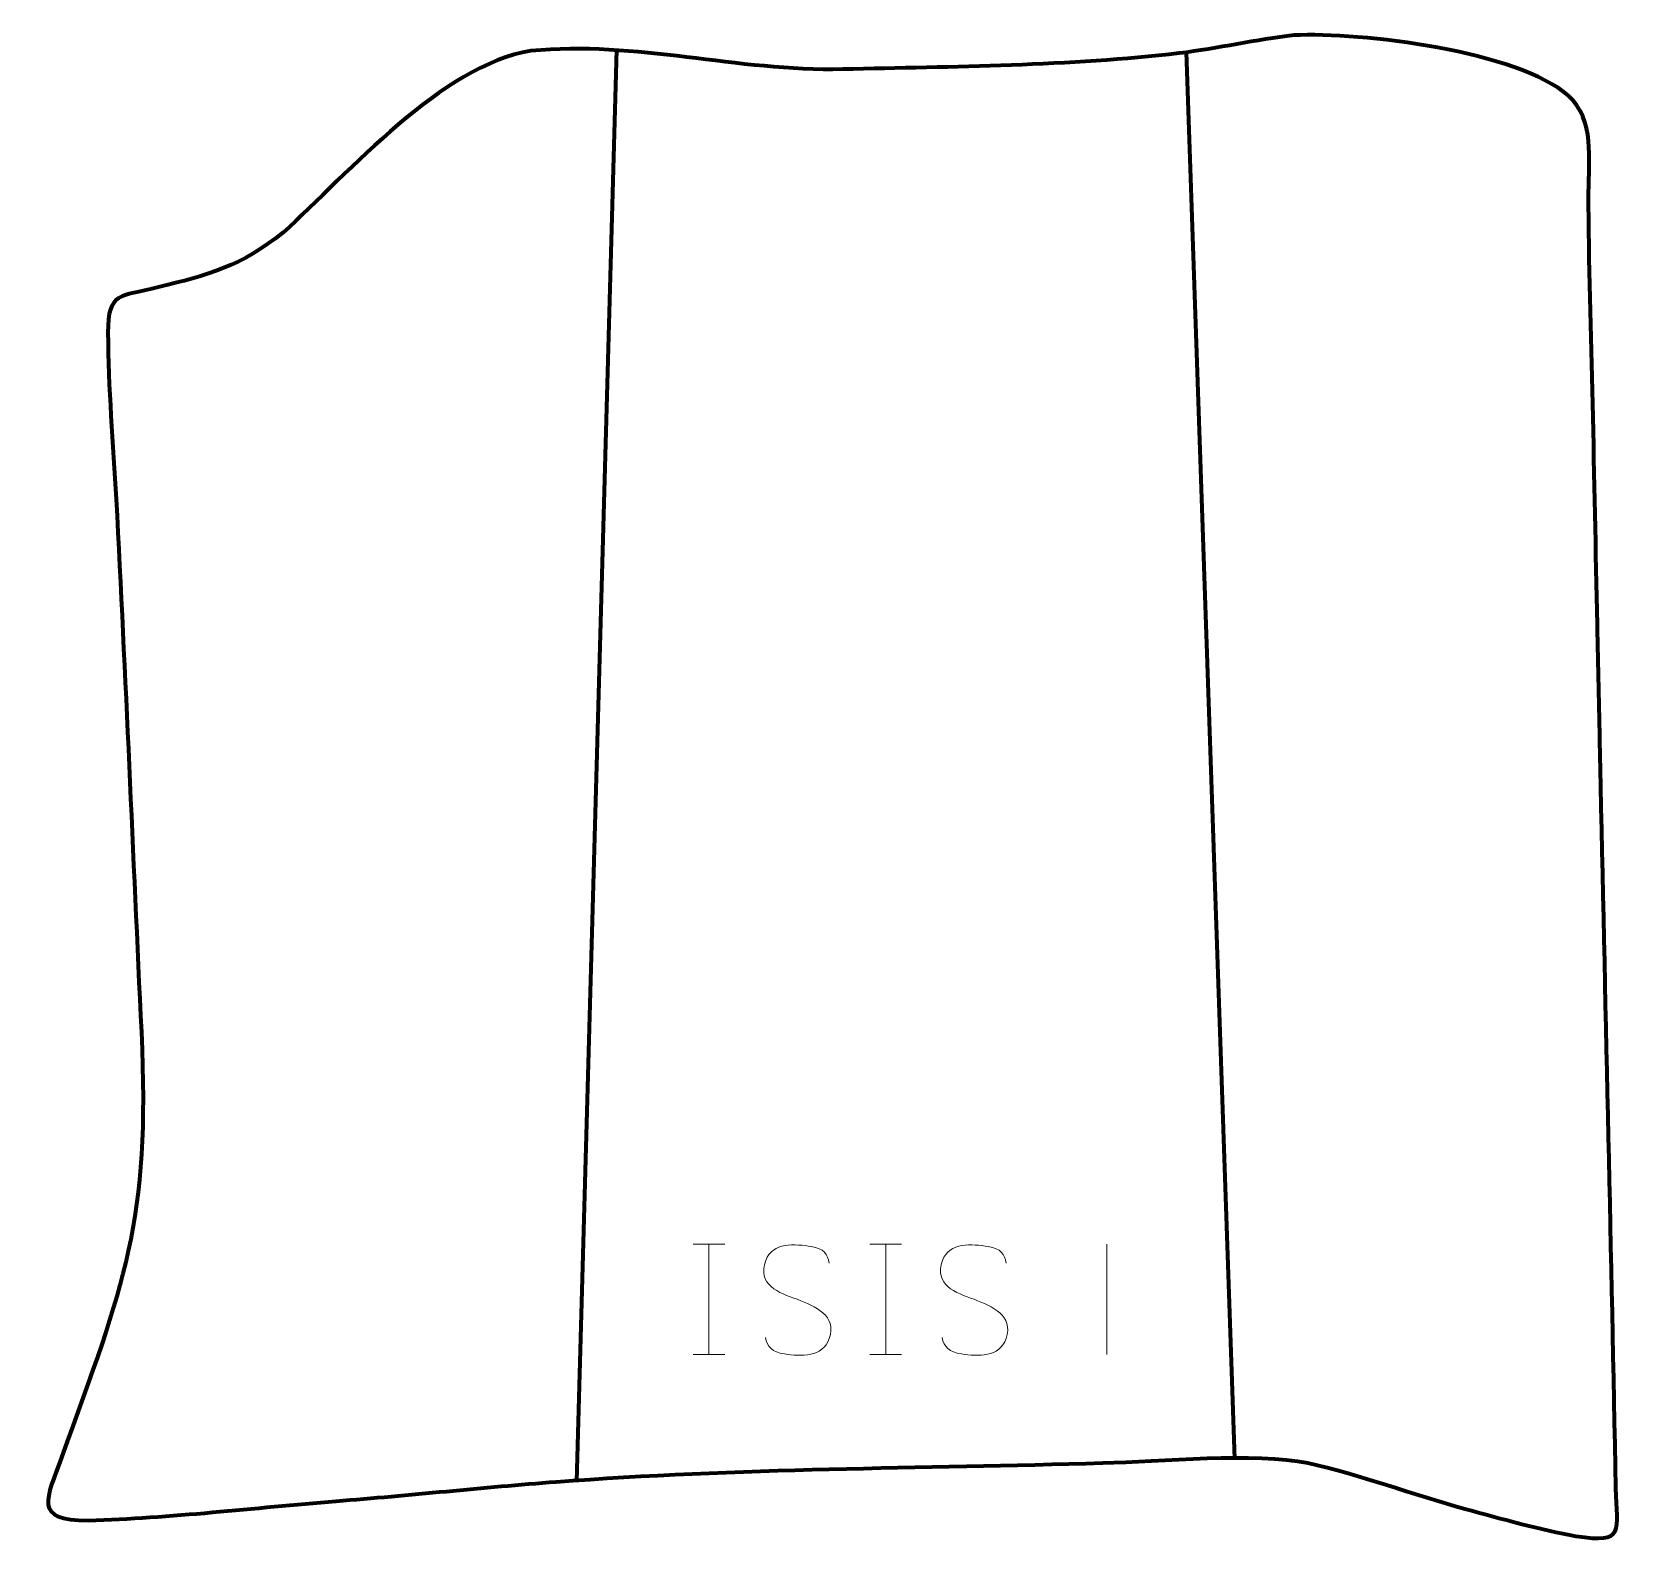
# Model space of a CAD drawing. Header units: millimetres. Extents: x 1271 to 1632, y 40 to 382.
import ezdxf

# ---------------------------------------------------------------- set-up
doc = ezdxf.new("R2010")
doc.units = ezdxf.units.MM
doc.header["$MEASUREMENT"] = 0
doc.layers.add('layer 1', color=7, linetype='Continuous', plot=False)
doc.layers.add('layer 2', color=7, linetype='Continuous')
doc.layers.add('layer 3', color=7, linetype='Continuous')

msp = doc.modelspace()

# ---------------------------------------------------------------- linework, layer by layer
at = {"layer": 'layer 1', "color": 250, "lineweight": 9}
for points in [[(1444.14, 95.3011), (1439.8917, 96.7715), (1434.9836, 98.5673), (1436.9887, 104.0876), (1436.9887, 104.0876), (1438.4922, 108.2275), (1443.7058, 107.839), (1447.3094, 107.2379), (1447.3094, 107.2379), (1450.17, 106.7607), (1451.0347, 105.5475), (1451.3453, 103.4634)], [(1484.14, 95.3011), (1479.8917, 96.7715), (1474.9836, 98.5673), (1476.9887, 104.0876), (1476.9887, 104.0876), (1478.4922, 108.2275), (1483.7058, 107.839), (1487.3094, 107.2379), (1487.3094, 107.2379), (1490.17, 106.7607), (1491.0347, 105.5475), (1491.3453, 103.4634)], [(1444.14, 95.301), (1448.1586, 93.6543), (1453.1881, 91.766), (1451.3541, 86.4057), (1451.3541, 86.4057), (1449.8943, 82.1393), (1444.9835, 82.396), (1441.2574, 82.9507), (1441.2574, 82.9507), (1438.5074, 83.3605), (1437.2865, 84.574), (1436.9085, 86.6862)], [(1484.14, 95.301), (1488.1586, 93.6543), (1493.1881, 91.766), (1491.3541, 86.4057), (1491.3541, 86.4057), (1489.8943, 82.1393), (1484.9835, 82.396), (1481.2574, 82.9507), (1481.2574, 82.9507), (1478.5074, 83.3605), (1477.2865, 84.574), (1476.9085, 86.6862)]]:
    msp.add_open_spline(points, degree=3, knots=[0, 0, 0, 0, 0.25, 0.25, 0.25, 0.25, 0.5, 0.5, 0.5, 0.5, 1, 1, 1, 1], dxfattribs=at)
for points in [[(1420.5559, 107.7779), (1420.5559, 107.7779), (1427.724, 107.7779), (1427.724, 107.7779)], [(1424.1399, 107.7779), (1424.1399, 107.7779), (1424.1399, 82.8244), (1424.1399, 82.8244)], [(1460.5559, 107.7779), (1460.5559, 107.7779), (1467.724, 107.7779), (1467.724, 107.7779)], [(1464.1399, 107.7779), (1464.1399, 107.7779), (1464.1399, 82.8244), (1464.1399, 82.8244)], [(1514.14, 107.7881), (1514.14, 107.7881), (1514.14, 82.814), (1514.14, 82.814)], [(1420.5559, 82.8244), (1420.5559, 82.8244), (1427.724, 82.8244), (1427.724, 82.8244)], [(1460.5559, 82.8244), (1460.5559, 82.8244), (1467.724, 82.8244), (1467.724, 82.8244)]]:
    msp.add_open_spline(points, degree=3, dxfattribs=at)
at = {"layer": 'layer 2', "color": 142, "lineweight": 158}
for points in [[(1403.2505, 377.8523), (1403.2505, 377.8523), (1394.1672, 54.1924), (1394.1672, 54.1924)], [(1532.1053, 377.3673), (1532.1053, 377.3673), (1542.9984, 59.2113), (1542.9984, 59.2113)]]:
    msp.add_open_spline(points, degree=3, dxfattribs=at)
at = {"layer": 'layer 3', "color": 242, "lineweight": 158}
msp.add_open_spline([(1327.873, 336.6013), (1342.6115, 350.0191), (1363.7764, 374.4781), (1383.8896, 377.6392), (1383.8896, 377.6392), (1407.5982, 379.9694), (1430.4571, 372.9486), (1454.4481, 373.4842), (1454.4481, 373.4842), (1479.354, 374.0299), (1505.8284, 374.2591), (1530.5189, 377.0991), (1530.5189, 377.0991), (1539.2449, 378.2145), (1547.9697, 380.1815), (1556.4964, 381.1706), (1556.4964, 381.1706), (1571.4801, 381.9427), (1607.4048, 377.5874), (1618.585, 367.4564), (1618.585, 367.4564), (1624.5403, 362.0602), (1623.1299, 353.1369), (1623.1214, 345.6627), (1623.1214, 345.6627), (1623.1031, 329.7423), (1623.7256, 313.7757), (1624.0667, 297.8552), (1624.0667, 297.8552), (1624.4167, 281.212), (1624.7667, 264.5688), (1625.1168, 247.9257), (1625.1168, 247.9257), (1625.2447, 241.8445), (1625.3726, 235.7634), (1625.5005, 229.6822), (1625.5005, 229.6822), (1625.6284, 223.6011), (1625.7563, 217.5199), (1625.8842, 211.4387), (1625.8842, 211.4387), (1627.0124, 158.4752), (1628.2905, 105.5323), (1629.2972, 52.5637), (1629.2972, 52.5637), (1629.4804, 42.9299), (1631.6024, 39.9363), (1620.2644, 41.7667), (1620.2644, 41.7667), (1612.4635, 43.0931), (1602.8897, 45.8042), (1595.124, 47.9075), (1595.124, 47.9075), (1583.4604, 51.1702), (1571.2788, 55.6897), (1559.5998, 58.2983), (1559.5998, 58.2983), (1547.7862, 60.7426), (1526.1593, 58.6506), (1513.2076, 58.2857), (1513.2076, 58.2857), (1472.3528, 57.1427), (1430.2959, 57.1076), (1389.6289, 54.0313), (1389.6289, 54.0313), (1373.0695, 52.7787), (1356.4885, 50.9734), (1339.8725, 49.6635), (1339.8725, 49.6635), (1321.3066, 48.1596), (1302.3677, 45.8631), (1283.7862, 45.2839), (1283.7862, 45.2839), (1271.0137, 45.1831), (1274.422, 50.2978), (1277.7208, 59.5612), (1277.7208, 59.5612), (1291.8887, 98.7591), (1297.8006, 112.8866), (1295.7708, 155.7387), (1295.7708, 155.7387), (1293.869, 195.8853), (1292.1938, 236.1544), (1290.0738, 276.2758), (1290.0738, 276.2758), (1289.4092, 288.6303), (1288.235, 301.6077), (1288.2153, 313.9202), (1288.2153, 313.9202), (1288.2004, 323.2822), (1290.9366, 321.9921), (1299.3776, 324.1081), (1299.3776, 324.1081), (1310.8492, 326.9838), (1318.4557, 328.9186), (1327.873, 336.6013)], degree=3, knots=[0, 0, 0, 0, 0.04, 0.04, 0.04, 0.04, 0.08, 0.08, 0.08, 0.08, 0.12, 0.12, 0.12, 0.12, 0.16, 0.16, 0.16, 0.16, 0.2, 0.2, 0.2, 0.2, 0.24, 0.24, 0.24, 0.24, 0.28, 0.28, 0.28, 0.28, 0.32, 0.32, 0.32, 0.32, 0.36, 0.36, 0.36, 0.36, 0.4, 0.4, 0.4, 0.4, 0.44, 0.44, 0.44, 0.44, 0.48, 0.48, 0.48, 0.48, 0.52, 0.52, 0.52, 0.52, 0.56, 0.56, 0.56, 0.56, 0.6, 0.6, 0.6, 0.6, 0.64, 0.64, 0.64, 0.64, 0.68, 0.68, 0.68, 0.68, 0.72, 0.72, 0.72, 0.72, 0.76, 0.76, 0.76, 0.76, 0.8, 0.8, 0.8, 0.8, 0.84, 0.84, 0.84, 0.84, 0.88, 0.88, 0.88, 0.88, 0.92, 0.92, 0.92, 0.92, 1, 1, 1, 1], dxfattribs=at)

doc.saveas('drawing.dxf')
